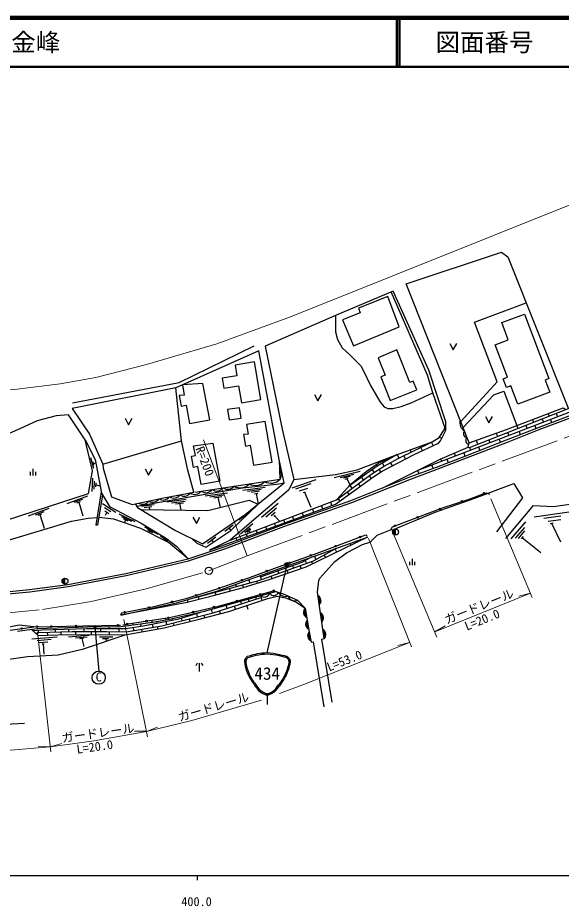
# Model space of a CAD drawing. Units: millimetres at full size, sheet at 1:1000; details may follow other scales. Extents: x 40000 to 680000, y 20000 to 380000.
# Drawn here: x 431352 to 542284, y 198715 to 380000 of the extents above; entities that cross this region are included whole.
import ezdxf
from ezdxf.enums import TextEntityAlignment as Align

# ---------------------------------------------------------------- set-up
doc = ezdxf.new("R2010")
doc.units = ezdxf.units.MM
doc.header["$LTSCALE"] = 1000
doc.linetypes.add('CHAIN', pattern=[18.5, 12, -1.5, 3.5, -1.5])
for name, color, linetype, lineweight in [('M-BGD', 7, 'Continuous', 25), ('M-BGD-EXST', 7, 'Continuous', 25), ('M-BMK', 2, 'CHAIN', 13), ('M-BMK-SRVR', 3, 'Continuous', 25), ('M-STR-HTXT', 7, 'Continuous', 13), ('M-STR-STRC', 7, 'Continuous', 25), ('M-TTL', 2, 'Continuous', 140), ('M-TTL-BAND', 7, 'Continuous', 25), ('M-TTL-LINE', 7, 'Continuous', 50)]:
    doc.layers.add(name, color=color, linetype=linetype, lineweight=lineweight)
doc.layers.add('M-TTL-TXT', color=7, linetype='Continuous')
doc.styles.add('ＭＳ ゴシック', font='')
doc.styles.get('ＭＳ ゴシック').set_extended_font_data('MS Gothic')

msp = doc.modelspace()

# ---------------------------------------------------------------- hatches: boundary and pattern name
at = {"layer": 'M-BGD'}
for points in [[(508480, 275680, 0.41421), (507880, 275080, 0.41421), (508480, 274480)], [(440994, 265628, 0.41421), (440394, 265028, 0.41421), (440994, 264428)], [(492623, 262139), (492896, 260239, 0.51219)], [(490345, 257610), (490015, 259500, 0.51219)], [(493132, 258594), (493405, 256694, 0.51219)], [(490761, 255224), (490431, 257114, 0.51219)], [(491208, 252844), (490847, 254729, 0.51219)], [(493618, 255209), (493890, 253310, 0.51219)]]:
    msp.add_hatch(color=256, dxfattribs=at).paths.add_polyline_path(points)
at = {"layer": 'M-BGD-EXST'}
msp.add_hatch(color=256, dxfattribs=at).paths.add_polyline_path([(446884, 255640, 1), (447323, 255879, 1)])
at = {"layer": 'M-STR-STRC'}
msp.add_hatch(color=256, dxfattribs=at).paths.add_polyline_path([(486605, 268648, 1), (485930, 268219, 1)])

# ---------------------------------------------------------------- linework, layer by layer
at = {"layer": 'M-BGD'}
for p, q in [((563398, 306957), (513020, 287649)), ((539586, 299216), (539798, 298680)), ((541282, 299263), (541550, 298583)), ((536391, 297996), (536615, 297429)), ((538378, 298122), (538636, 297467)), ((540061, 298013), (540306, 297392)), ((533230, 296788), (533448, 296184)), ((533672, 295564), (533903, 294922)), ((535066, 296820), (535297, 296187)), ((536868, 296789), (537113, 296168)), ((517881, 294145), (517425, 294450)), ((524913, 293762), (525230, 292954)), ((527502, 293847), (527718, 293282)), ((529340, 294570), (529026, 295233)), ((529908, 293374), (529607, 294006)), ((531349, 295359), (531577, 294761)), ((448689, 288926), (464773, 293664)), ((513947, 291657), (513610, 292345)), ((516126, 292702), (515780, 293409)), ((523574, 292303), (523778, 291772)), ((525386, 292388), (525640, 291728)), ((446851, 288007), (446287, 290239)), ((507095, 289870), (506984, 290108)), ((508785, 290860), (509133, 290150)), ((510499, 289949), (510154, 290651)), ((511670, 291394), (511501, 291857)), ((520450, 291154), (520670, 290581)), ((522375, 291234), (522632, 290569)), ((446912, 288745), (446756, 289414)), ((446834, 289079), (447262, 289159)), ((504746, 288495), (504499, 288845)), ((506120, 288527), (505784, 289102)), ((507819, 288581), (507459, 289249)), ((516149, 288077), (515891, 288750)), ((517883, 289513), (517689, 289959)), ((518937, 289917), (519196, 289244)), ((433971, 286632), (433971, 287329)), ((434504, 286632), (434504, 287960)), ((435038, 286632), (435038, 287329)), ((495953, 286224), (501270, 287488)), ((497161, 286195), (499964, 286861)), ((497819, 286139), (499199, 286467)), ((503477, 286025), (503073, 286569)), ((504096, 287256), (503729, 287773)), ((505461, 287342), (505107, 287898)), ((513254, 286997), (512948, 287613)), ((446554, 283306), (446681, 286025)), ((446936, 283794), (447014, 285458)), ((447305, 284259), (447344, 285107)), ((447325, 284683), (448130, 284512)), ((487331, 284055), (492283, 285762)), ((488114, 283877), (491241, 284955)), ((498197, 285883), (498808, 286029)), ((498503, 285956), (499168, 284644)), ((499580, 283975), (499168, 284644)), ((501262, 284416), (500936, 284982)), ((501937, 285725), (501571, 286242)), ((448360, 283284), (447312, 276500)), ((469630, 282458), (474166, 283098)), ((477288, 283607), (481824, 284247)), ((478226, 283410), (481009, 283802)), ((479033, 283220), (480680, 283452)), ((479703, 282886), (480341, 282976)), ((480022, 282931), (480393, 280761)), ((488893, 283479), (490536, 284045)), ((489705, 283154), (490064, 283278)), ((489884, 283216), (491184, 280115)), ((498592, 283241), (498955, 282740)), ((441458, 280897), (445665, 282478)), ((442850, 281129), (444631, 281798)), ((443427, 281039), (444141, 281308)), ((443784, 281173), (444646, 278368)), ((448617, 282657), (447658, 276447)), ((461772, 281200), (465723, 281758)), ((462710, 281003), (465494, 281396)), ((463518, 280813), (465165, 281046)), ((470568, 282261), (473352, 282654)), ((471376, 282071), (473023, 282304)), ((472199, 282187), (472634, 280100)), ((495489, 280489), (495231, 281173)), ((497115, 281404), (496760, 281881)), ((433558, 278379), (437765, 279960)), ((434950, 278611), (436731, 279280)), ((448656, 280864), (451345, 279088)), ((449057, 280077), (450348, 279225)), ((449151, 279372), (449956, 278840)), ((456633, 280346), (459194, 280707)), ((457173, 280093), (458719, 280311)), ((458112, 280225), (458296, 279621)), ((464341, 280930), (464628, 279550)), ((481107, 278125), (484501, 280988)), ((481964, 278167), (484149, 280010)), ((491782, 279129), (491537, 279779)), ((493623, 279805), (493372, 280471)), ((536747, 278203), (544410, 279242)), ((435527, 278521), (436241, 278790)), ((435884, 278655), (436746, 275850)), ((449554, 279106), (449207, 278467)), ((451961, 278794), (455225, 277194)), ((452517, 278260), (454545, 277266)), ((452836, 277856), (453851, 277359)), ((453344, 277607), (453119, 276946)), ((476465, 277573), (478172, 278862)), ((477316, 278216), (477489, 277959)), ((483100, 278433), (483896, 279105)), ((483650, 278283), (483913, 278505)), ((483782, 278394), (484853, 277244)), ((485872, 276962), (485648, 277547)), ((487676, 277624), (487444, 278232)), ((489645, 278346), (489408, 278976)), ((538713, 277915), (542229, 278391)), ((539603, 277293), (542174, 277641)), ((447658, 276447), (447312, 276500)), ((457246, 276112), (459916, 274609)), ((457747, 275615), (458864, 274978)), ((473638, 275216), (475344, 276504)), ((474491, 275860), (474814, 275379)), ((476795, 274688), (479320, 276819)), ((477683, 274984), (478806, 275932)), ((478144, 274967), (478941, 275639)), ((482180, 275608), (481975, 276146)), ((483999, 276275), (483785, 276836)), ((508480, 274480), (508480, 275680)), ((532079, 273657), (535070, 277141)), ((532922, 273795), (534838, 276026)), ((540015, 276833), (540626, 276915)), ((540321, 276874), (542167, 273038)), ((458306, 275297), (458115, 274962)), ((460517, 274260), (461989, 273288)), ((461253, 273774), (461085, 273446)), ((470073, 272822), (471779, 274110)), ((476122, 273398), (475950, 273847)), ((478193, 274152), (478010, 274633)), ((478543, 275303), (478841, 274950)), ((480212, 274888), (480017, 275399)), ((533541, 273741), (534873, 275293)), ((534154, 273671), (534556, 274139)), ((534355, 273905), (538110, 270895)), ((470926, 273466), (471249, 272985)), ((499310, 272356), (499172, 272742)), ((492224, 269501), (491985, 270166)), ((494206, 269882), (493905, 270428)), ((496468, 270979), (496120, 271648)), ((490273, 268698), (490036, 269257)), ((491540, 268590), (491360, 269090)), ((511369, 268289), (511369, 268986)), ((511902, 268289), (511902, 269617)), ((512435, 268289), (512435, 268986)), ((484618, 266658), (484438, 267174)), ((486577, 266687), (486361, 267286)), ((487667, 267758), (487501, 268237)), ((489206, 267594), (488977, 268230)), ((440994, 264428), (440994, 265628)), ((478757, 264709), (478530, 265342)), ((480275, 264588), (480143, 265081)), ((481118, 265395), (480841, 266170)), ((483250, 265539), (483051, 266092)), ((474745, 262969), (474579, 263589)), ((476029, 263978), (475880, 264392)), ((477451, 263704), (477287, 264315)), ((466157, 260757), (466012, 261255)), ((468366, 261306), (468211, 261883)), ((471820, 262192), (471656, 262806)), ((478569, 260895), (478444, 261385)), ((480075, 261374), (479964, 261805)), ((471122, 258539), (470925, 259304)), ((474068, 259465), (473898, 260126)), ((475820, 259296), (475611, 259955)), ((477027, 260405), (476886, 260953)), ((478349, 259277), (478087, 260057)), ((461625, 257159), (461577, 257499)), ((464913, 256990), (464772, 257539)), ((468053, 257773), (467873, 258473)), ((469537, 257553), (469394, 258108)), ((472704, 258379), (472549, 258983)), ((450001, 255385), (449998, 255752)), ((454890, 256117), (454837, 256490)), ((455054, 254952), (454958, 255629)), ((456559, 255854), (456490, 256348)), ((458812, 256684), (458756, 257079)), ((458959, 255637), (458867, 256294)), ((459812, 256485), (459763, 256835)), ((459994, 255189), (459908, 255803)), ((461759, 256203), (461667, 256859)), ((462969, 257121), (462899, 257394)), ((463255, 256011), (463118, 256542)), ((465055, 256437), (465053, 256447)), ((466514, 256801), (466372, 257354)), ((435613, 254541), (435568, 255066)), ((437475, 254040), (437456, 254602)), ((439036, 254655), (439022, 255197)), ((440207, 254141), (440188, 254693)), ((441725, 253661), (445954, 253990)), ((441756, 254745), (441743, 255266)), ((443202, 254162), (443202, 254768)), ((444911, 254766), (444896, 255346)), ((446411, 254111), (446412, 254764)), ((448324, 254762), (448321, 255376)), ((450083, 254121), (450096, 254748)), ((452026, 254708), (452051, 255396)), ((456721, 254702), (456647, 255231)), ((459042, 255047), (459029, 255139)), ((434221, 253298), (439428, 253700)), ((435290, 252964), (438140, 253185)), ((435642, 252522), (437473, 252663)), ((436307, 252227), (436721, 252259)), ((436514, 252243), (436683, 250144)), ((443129, 253489), (445517, 253674)), ((444019, 253325), (444799, 253386)), ((444409, 253356), (444830, 251744)), ((448027, 253671), (450763, 253651)), ((448644, 253333), (449878, 253343)), ((449261, 253338), (449450, 252783)), ((468004, 248327), (467715, 247761)), ((468407, 248327), (468407, 246624)), ((468822, 248289), (469130, 247805))]:
    msp.add_line(p, q, dxfattribs=at)
for points in [[(523504, 293258), (510615, 325692), (530062, 332180), (531393, 331196), (543734, 300229)], [(496190, 319279), (481867, 312970), (485298, 296081), (487671, 285805), (486664, 283666), (474729, 273381), (470516, 271356), (480652, 275048), (496228, 280760), (504026, 286423), (505732, 287515), (512288, 290862), (517205, 293219), (517661, 293697), (518725, 295868), (518748, 297525), (515230, 308078), (507956, 324221), (496190, 319279), (496183, 315944), (496621, 314380), (497580, 312648), (499112, 311201), (501346, 309013), (501901, 307983), (503370, 304982), (505285, 301715), (505719, 301056), (506135, 300614), (506878, 300289), (507880, 300276), (509586, 300679), (511635, 301436), (516075, 303465)], [(518725, 295868), (516075, 303465), (514979, 307094), (507550, 324050)], [(521782, 297591), (529201, 305700), (524613, 317871), (535124, 321833)], [(442540, 301403), (464297, 305583), (479602, 313076)], [(455323, 280789), (455822, 280072), (463523, 275414), (469060, 272689), (477778, 278619), (485707, 285113), (484722, 289836), (480560, 312018), (463596, 304484)], [(519543, 313506), (520259, 312211), (520975, 313506)], [(505869, 284100), (517582, 289913), (523318, 292396), (523504, 293258), (531099, 295974), (542689, 300402), (543254, 300038), (553767, 304228), (563118, 307728)], [(491894, 303107), (492609, 301812), (493325, 303107)], [(522267, 296369), (528560, 303081), (530539, 303831), (533230, 296788)], [(424096, 262422), (433757, 263323), (441601, 264371), (453392, 266609), (466111, 269609), (473497, 272048), (485523, 276595), (499359, 281510), (511569, 286369), (516792, 288317), (522803, 290635), (531143, 293850), (537646, 296375), (547415, 300107)], [(424135, 261974), (433807, 262875), (441673, 263926), (453485, 266169), (466233, 269176), (473647, 271623), (485678, 276172), (499518, 281089), (511731, 285949), (516951, 287897), (522964, 290215), (531305, 293430), (537808, 295955), (547576, 299686)], [(523318, 292396), (523574, 292303), (543254, 300038)], [(453267, 298269), (453982, 296974), (454698, 298269)], [(526804, 298628), (527519, 297333), (528235, 298628)], [(474729, 273381), (487966, 278432), (496400, 281613), (499401, 284899), (502501, 287431), (504912, 289137), (507882, 290528), (515930, 293482), (517352, 294340), (518390, 295890), (518520, 296458)], [(445107, 293907), (447123, 289900), (448413, 282996), (450055, 280263), (456540, 276880), (461517, 273880), (463847, 272083), (466111, 269609), (462101, 272928), (456449, 275813), (450983, 277673), (447907, 278057)], [(496400, 281613), (503427, 286832), (505975, 288449), (509109, 290139), (515930, 293482)], [(531000, 273778), (536607, 280498), (540713, 280310), (546366, 281063), (552443, 281881), (552688, 282668), (552484, 283393), (551630, 285857), (551006, 287429), (550814, 289394), (552521, 292407), (554618, 293021), (555976, 289716), (556714, 288298), (560310, 281968), (558294, 280144)], [(487671, 285805), (496222, 286795), (500621, 287765), (507882, 290528)], [(508785, 290860), (504746, 288495), (498891, 284341)], [(467516, 283211), (484891, 285880), (484760, 289654)], [(457346, 287957), (458062, 286662), (458777, 287957)], [(455638, 280337), (467191, 282419), (477206, 284084), (484142, 284816), (485707, 285113)], [(495494, 240355), (493427, 253235), (493890, 253310), (492527, 262807), (492805, 265153), (493021, 265676), (496038, 269050), (498454, 270832), (501719, 272545), (503206, 273020), (503517, 273238), (504704, 274401), (507468, 275514), (508033, 275596), (516577, 279098), (524677, 281975), (532595, 284988), (534369, 282078), (529073, 275122)], [(507522, 275522), (507856, 276153), (517858, 279910), (523662, 281870), (526679, 283025), (526966, 283088), (527643, 282827)], [(456535, 279641), (470146, 279488), (478558, 281558), (480393, 280761)], [(466898, 273753), (467883, 272782), (469730, 271965), (474814, 275379), (480393, 280761)], [(405337, 261504), (406010, 262138), (409412, 263546), (412169, 264445), (419015, 265601), (421929, 266205), (423887, 266883), (425157, 267859), (425994, 268726), (427326, 271007), (428127, 272599), (429664, 273459), (442350, 277302), (445746, 277913), (447553, 278057)], [(467111, 278112), (467826, 276817), (468542, 278112)], [(452571, 258557), (458835, 259818), (465902, 261579), (472067, 263478), (478331, 265678), (484391, 267930), (491896, 270564), (502417, 274514), (502646, 274191)], [(467647, 261731), (480547, 265189), (491703, 269214), (496120, 271648)], [(480919, 265951), (489421, 268903), (491001, 269813)], [(431300, 254865), (435332, 255396), (445566, 255720), (452489, 255770), (459305, 256755), (462661, 257339), (469466, 258900), (481760, 262303), (483999, 262956), (485550, 262455), (488436, 261150), (490015, 259500), (490847, 254729), (491252, 252613), (491643, 252688), (493805, 239401)], [(452796, 256157), (455158, 256543), (462354, 257615), (472296, 259964), (483570, 263101), (483999, 262956)], [(434095, 255233), (435484, 253967), (441509, 254189), (448202, 254082), (453592, 254192), (461251, 255526), (468399, 257257), (474434, 258830), (482398, 261505), (484285, 261976), (486019, 261656), (488234, 260741), (490015, 259500)], [(434983, 254423), (435613, 254541), (442459, 254769), (449500, 254760), (453493, 254678), (460743, 255949), (471265, 258575), (481068, 261689)], [(481258, 261122), (481077, 261692), (480969, 262083)], [(434637, 255733), (431623, 256050), (427835, 255304), (418956, 254655), (411082, 254314), (404567, 254314), (397129, 254541), (388540, 254965), (369388, 256102), (354269, 256926), (343250, 257532), (336776, 257833), (331113, 257790), (325631, 257751), (319582, 257545), (316450, 257335), (310364, 256648), (298424, 255338), (287230, 254123), (277692, 253148), (271214, 252486)], [(434389, 254965), (436273, 255127), (445487, 255361), (453347, 255403), (456973, 255912), (464235, 257377), (468727, 258730)], [(452571, 258557), (452396, 258319), (452310, 258083)], [(271223, 251934), (277748, 252601), (287287, 253576), (298484, 254791), (310425, 256101), (316499, 256787), (319610, 256995), (325642, 257201), (331117, 257240), (336765, 257283), (343222, 256982), (354238, 256377), (369357, 255552), (388510, 254416), (397107, 253991), (404559, 253764), (411094, 253764), (418988, 254106), (427894, 254757), (434637, 255733), (444613, 255927), (452300, 256076)], [(453592, 254192), (444517, 251105), (439579, 249958), (433346, 249576), (424621, 248412), (414611, 247507), (410965, 247334), (403074, 248635), (403817, 247294), (404407, 245323), (405691, 241638), (406491, 240309), (408087, 238668), (409666, 237436), (412497, 235867), (414769, 235476), (420977, 235469), (432741, 236093)]]:
    msp.add_lwpolyline(points, dxfattribs=at)
for points in [[(506894, 323111), (500870, 320732), (501228, 319825), (497666, 318371), (499854, 313064), (509177, 316907)], [(531087, 304562), (530421, 306312), (531316, 306652), (528785, 313298), (531452, 314314), (530128, 317793), (534755, 319555), (539779, 306363), (538993, 306064), (539924, 303621), (533420, 301144), (531979, 304928)], [(504928, 310598), (506325, 307082), (505468, 306742), (507390, 301906), (512792, 304053), (512086, 305829), (511404, 305557), (508733, 312276)], [(473099, 306436), (473439, 304412), (476415, 304912), (477003, 301412), (480999, 302083), (479701, 309809), (475699, 309137), (476069, 306935)], [(464308, 302931), (464716, 300736), (465720, 300923), (466410, 297218), (470539, 297987), (469162, 305381), (464995, 305105), (465341, 303027)], [(442449, 300292), (446007, 295039), (448689, 288926), (448766, 288067), (450498, 282246), (454694, 280655), (461171, 282041), (467304, 283172), (466060, 287713), (464773, 293664), (463596, 304484)], [(474141, 300080), (474476, 297946), (476948, 298334), (476622, 300415)], [(421662, 289636), (420765, 288188), (420024, 284813), (419811, 282891), (420616, 281211), (421935, 278491), (423213, 276057), (424554, 276049), (426261, 276594), (445815, 282931), (446606, 287569), (445107, 293907), (441678, 298988), (439186, 298791), (435317, 297751), (431900, 296217), (427872, 294418), (423920, 292002)], [(477409, 294999), (477808, 292620), (478777, 292782), (479464, 288684), (483265, 289321), (481869, 297653), (478030, 297010), (478359, 295044)], [(467249, 292669), (471163, 293191), (472576, 285477), (468792, 284783), (468126, 288415), (467255, 288255), (466833, 290559), (467644, 290708)], [(452407, 258094), (463744, 260593), (471992, 262998), (484845, 267606), (492655, 270406), (502761, 274029), (490175, 267928), (482621, 265322), (477095, 263593), (470226, 261768), (465915, 260697)]]:
    msp.add_lwpolyline(points, close=True, dxfattribs=at)
for centre, radius in [((526539, 282971), 150), ((522051, 281326), 150), ((517523, 279784), 150), ((512969, 278073), 150), ((508480, 275080), 600), ((508350, 276338), 150), ((501179, 274049), 150), ((496238, 272194), 150), ((491149, 270302), 150), ((486872, 268800), 150), ((482195, 267114), 150), ((440994, 265028), 600), ((477138, 265259), 150), ((472490, 263626), 150), ((483570, 263101), 150), ((467767, 262154), 150), ((476080, 261017), 150), ((480849, 262344), 150), ((458135, 259677), 150), ((462865, 260822), 150), ((471432, 259760), 150), ((453164, 258676), 150), ((462098, 257576), 150), ((467162, 258751), 150), ((435258, 255745), 150), ((438203, 255802), 150), ((443255, 255900), 150), ((451799, 256066), 150), ((453717, 256307), 150), ((457628, 256911), 150), ((432172, 255376), 150)]:
    msp.add_circle(centre, radius, dxfattribs=at)
for centre, radius, start, end in [((523497, 297330), 1901, 163.6773, 239.66681), ((523074, 295149), 761, 134.85286, 268.49126), ((523600, 293780), 818, 131.86118, 258.95941), ((483604, 286780), 1571, 325.04364, 38.93956), ((476782, 286533), 2455, 238.58009, 318.88896), ((479912, 287014), 2455, 238.58009, 318.88896), ((483041, 287495), 2455, 238.58009, 318.88896), ((465330, 283965), 1579, 236.54267, 324.34134), ((467528, 284330), 1579, 234.53553, 324.34134), ((469759, 284673), 1579, 233.12771, 324.34134), ((471989, 285015), 1579, 233.12771, 324.34134), ((474219, 285358), 1579, 233.12771, 324.34134), ((456829, 282307), 1579, 239.82353, 324.34134), ((458905, 282751), 1579, 239.82353, 324.34134), ((461023, 283171), 1579, 238.06937, 324.34134), ((463176, 283568), 1579, 236.54267, 324.34134), ((481710, 262896), 1100, 227.61007, 344.2298), ((483608, 263060), 959, 208.84905, 343.37349), ((486007, 263651), 1715, 210.33811, 287.46242), ((487885, 262481), 1440, 198.85142, 292.4954), ((492076, 261091), 1182, 313.92233, 62.40749), ((490861, 258674), 1182, 135.64903, 244.13418), ((492584, 257546), 1182, 313.92233, 62.40749), ((491277, 256288), 1182, 135.64903, 244.13418), ((491706, 253916), 1182, 136.59043, 245.07559), ((493070, 254161), 1182, 313.92233, 62.40749)]:
    msp.add_arc(centre, radius, start, end, dxfattribs=at)
at = {"layer": 'M-BGD-EXST'}
msp.add_line((447103, 255760), (447884, 246699), dxfattribs=at)
for centre, radius in [((447103, 255760), 250), ((447877, 245349), 1350)]:
    msp.add_circle(centre, radius, dxfattribs=at)
at = {"layer": 'M-BMK'}
msp.add_lwpolyline([(271160, 255505), (277906, 256169), (289496, 257432), (304687, 258973), (310095, 259547), (321198, 260505), (332557, 260710), (342896, 260603), (371230, 259055), (396111, 257790), (406917, 257540), (414827, 257566), (423755, 257979), (436368, 259270), (446340, 260900), (457528, 263474), (470373, 267151), (478174, 270186), (565026, 302470)], dxfattribs=at)
at = {"layer": 'M-BMK-SRVR'}
msp.add_circle((470373, 267151), 750, dxfattribs=at)
at = {"layer": 'M-STR-HTXT'}
for p, q in [((469251, 293889), (478174, 270186)), ((536381, 261740), (527903, 281855)), ((516909, 253596), (507751, 275331)), ((511690, 251613), (502921, 273740)), ((516454, 254675), (536031, 262571)), ((536031, 262571), (533648, 261979)), ((457824, 233306), (452976, 257233)), ((516454, 254675), (518581, 255902)), ((438086, 230240), (435408, 254656)), ((511334, 252512), (508948, 251934)), ((457653, 234402), (455199, 234442)), ((457604, 234393), (459892, 235283)), ((437978, 231226), (435527, 231375)), ((437978, 231226), (440338, 231902))]:
    msp.add_line(p, q, dxfattribs=at)
for points in [[(271437, 299564), (279716, 301007), (288383, 302320), (301460, 304048), (318851, 305685), (325076, 305918), (334590, 305748), (355817, 305050), (402913, 303418), (412912, 303186), (420191, 303404), (430686, 304152), (439977, 305324), (447256, 306622), (457607, 309278), (471979, 313500), (487031, 318944), (549379, 343941)], [(484754, 242129), (489894, 244016), (511334, 252512)], [(457604, 234393), (466902, 236582), (481123, 240773)], [(437978, 231226), (446941, 232483), (457604, 234393)], [(437978, 231226), (429025, 230480), (417881, 229999), (271605, 230495)]]:
    msp.add_lwpolyline(points, dxfattribs=at)
at = {"layer": 'M-STR-STRC'}
for p, q in [((486267, 268433), (482175, 250453)), ((482273, 241850), (482273, 239850))]:
    msp.add_line(p, q, dxfattribs=at)
msp.add_circle((486267, 268433), 400, dxfattribs=at)
for points, knots in [([(478273, 249706), (479973, 250235), (480684, 250461), (482273, 250455), (483863, 250448), (486035, 249779), (486273, 249706)], [0, 0, 0, 0, 1, 1, 1, 2, 2, 2, 2]), ([(478371, 249467), (479108, 249697), (480722, 250200), (482273, 250200), (483824, 250200), (485937, 249548), (486175, 249475)], [0, 0, 0, 0, 1, 1, 1, 2, 2, 2, 2]), ([(478273, 249706), (478037, 249559), (477925, 249437), (477773, 249206), (477453, 248716), (477639, 248281), (477773, 247706)], [0, 0, 0, 0, 1, 1, 1, 2, 2, 2, 2]), ([(478367, 249471), (478312, 249423), (478133, 249266), (478023, 249103), (477736, 248676), (477955, 247964), (478011, 247785)], [0, 0, 0, 0, 1, 1, 1, 2, 2, 2, 2]), ([(486177, 249475), (486233, 249426), (486412, 249267), (486523, 249103), (486812, 248675), (486591, 247962), (486535, 247784)], [0, 0, 0, 0, 1, 1, 1, 2, 2, 2, 2]), ([(486273, 249706), (486510, 249559), (486622, 249437), (486773, 249206), (487094, 248716), (486908, 248281), (486773, 247706)], [0, 0, 0, 0, 1, 1, 1, 2, 2, 2, 2]), ([(477773, 247706), (477953, 247007), (478041, 246778), (478273, 246206), (478702, 245151), (479011, 244797), (479773, 243706)], [0, 0, 0, 0, 1, 1, 1, 2, 2, 2, 2]), ([(478011, 247785), (478188, 247099), (478274, 246874), (478502, 246311), (478926, 245266), (479233, 244915), (479988, 243835)], [0, 0, 0, 0, 1, 1, 1, 2, 2, 2, 2]), ([(486536, 247785), (486359, 247099), (486273, 246874), (486045, 246311), (485621, 245266), (485314, 244915), (484559, 243835)], [0, 0, 0, 0, 1, 1, 1, 2, 2, 2, 2]), ([(486773, 247706), (486593, 247007), (486506, 246778), (486273, 246206), (485845, 245151), (485536, 244797), (484773, 243706)], [0, 0, 0, 0, 1, 1, 1, 2, 2, 2, 2]), ([(479773, 243706), (480323, 242980), (480533, 242577), (481273, 242206), (481644, 242021), (481859, 241850), (482273, 241850), (482688, 241850), (482903, 242021), (483273, 242206), (484014, 242577), (484224, 242980), (484773, 243706)], [0, 0, 0, 0, 1, 1, 1, 2, 2, 2, 3, 3, 3, 4, 4, 4, 4]), ([(479950, 243883), (480485, 243176), (480685, 242776), (481410, 242423), (481732, 242266), (481916, 242115), (482273, 242115), (482631, 242115), (482815, 242266), (483136, 242423), (483862, 242776), (484062, 243176), (484597, 243883)], [0, 0, 0, 0, 1, 1, 1, 2, 2, 2, 3, 3, 3, 4, 4, 4, 4])]:
    msp.add_open_spline(points, degree=3, knots=knots, dxfattribs=at)
at = {"layer": 'M-TTL'}
msp.add_line((680000, 380000), (40000, 380000), dxfattribs=at)
at = {"layer": 'M-TTL-BAND'}
for p, q in [((40000, 205000), (579000, 205000)), ((468000, 205000), (468000, 204000))]:
    msp.add_line(p, q, dxfattribs=at)
at = {"layer": 'M-TTL-LINE'}
for p, q in [((508747, 380000), (508747, 370000)), ((509247, 380000), (509247, 370000)), ((40000, 370000), (680000, 370000))]:
    msp.add_line(p, q, dxfattribs=at)

# ---------------------------------------------------------------- texts
at = {"layer": 'M-BGD-EXST', "style": 'ＭＳ ゴシック'}
msp.add_text('C', height=1833, rotation=358.508, dxfattribs=at).set_placement((447222, 244057), align=Align.BOTTOM_LEFT)
at = {"layer": 'M-STR-HTXT', "style": 'ＭＳ ゴシック'}
for s, rotation, p in [('R=200', 290.629, (467077, 291916)), ('ガードレール', 21.965, (519093, 255740)), ('L=20.0', 21.965, (523212, 254416)), ('L=53.0', 21.618, (495092, 246076)), ('ガードレール', 16.422, (464525, 235881)), ('ガードレール', 7.981, (440499, 231580)), ('L=20.0', 7.981, (443559, 229285))]:
    msp.add_text(s, height=1833, rotation=rotation, dxfattribs=at).set_placement(p, align=Align.BOTTOM_LEFT)
at = {"layer": 'M-STR-STRC', "style": 'ＭＳ ゴシック'}
msp.add_text('434', height=2566, dxfattribs=at).set_placement((482273, 246206), align=Align.MIDDLE_CENTER)
at = {"layer": 'M-TTL-BAND', "style": 'ＭＳ ゴシック'}
msp.add_text('400.0', height=1833, dxfattribs=at).set_placement((467844, 198195), align=Align.BOTTOM_CENTER)
at = {"layer": 'M-TTL-TXT', "style": 'ＭＳ ゴシック'}
msp.add_text('周南市大字金峰', height=3666, dxfattribs=at).set_placement((405024, 375000), align=Align.MIDDLE_LEFT)
msp.add_text('図面番号', height=3666, dxfattribs=at).set_placement((526622, 375000), align=Align.MIDDLE_CENTER)

doc.saveas('drawing.dxf')
